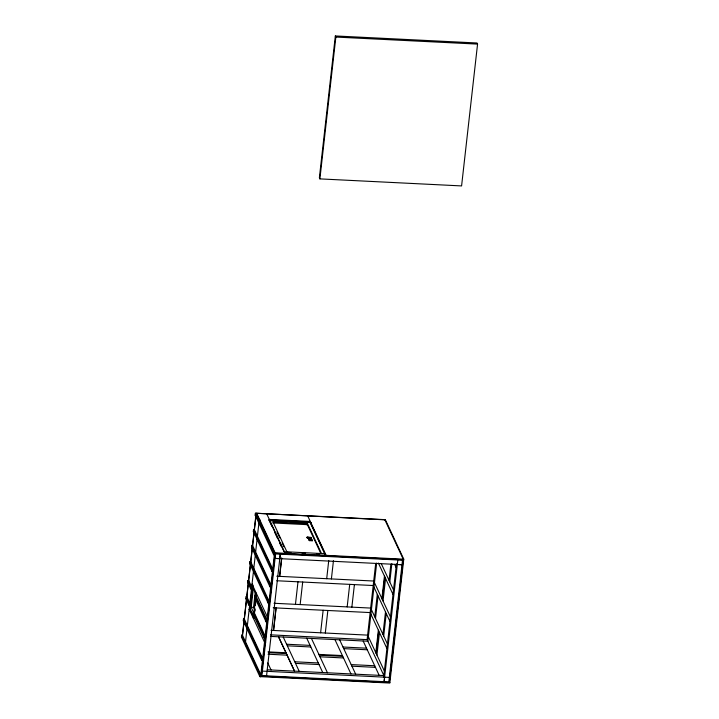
<?xml version="1.0" encoding="UTF-8"?>
<svg xmlns="http://www.w3.org/2000/svg" width="719" height="719" viewBox="0 0 719 719"><rect width="100%" height="100%" fill="white"/><g stroke="black" fill="none" stroke-linecap="round" stroke-linejoin="round"><path stroke-width="1.08" d="M241.44 637.079L241.656 635.138L242.42 635.174L260.844 674.719L260.629 676.651L259.865 676.615L241.44 637.079L242.204 637.115M243.489 618.834L243.274 620.776L261.698 660.321L262.462 660.357L262.687 658.415L244.253 618.879L243.489 618.834L261.923 658.379L261.698 660.321L262.462 660.348L261.042 657.31M249.7 563.57L249.924 561.638L250.679 561.674L269.113 601.21L268.888 603.151L268.133 603.115L249.7 563.57L250.464 563.606M251.533 547.276L251.758 545.335L252.513 545.37L270.946 584.915L270.721 586.848L269.967 586.812L251.533 547.276L252.297 547.312M253.331 531.449L253.546 529.508L254.31 529.544L272.744 569.089L272.519 571.021L271.764 570.985L253.331 531.449L254.095 531.485M384.818 520.367L385.429 519.855L256.144 513.249L274.577 552.785L274.352 554.726L273.597 554.682L255.164 515.146L255.389 513.213L385.339 519.657L403.763 559.184L389.824 683.05L259.865 676.615L260.089 674.683L241.656 635.138M249.098 603.241L248.882 605.173L249.637 605.218L248.882 605.173L245.871 598.702L246.087 596.761L246.851 596.806L249.861 603.277L249.098 603.241L246.087 596.761M250.931 586.938L250.715 588.879L251.479 588.915L250.715 588.879L247.704 582.399L247.92 580.467L248.684 580.503L251.695 586.974L250.931 586.938L247.92 580.467M242.33 636L246.473 599.17M246.725 596.941L252.252 547.842M252.504 545.613L255.892 515.478M242.42 636.189L246.608 598.99M246.815 597.13L252.36 547.878M252.594 545.802L256 515.676M245.494 642.148L255.398 554.214M255.622 552.129L259.011 522.129M249.682 609.928L252.594 584.089M250.293 609.559L253.016 585.176M264.969 638.104L264.206 638.068L253.043 614.116L253.268 612.175L254.023 612.211L265.185 636.171L264.969 638.104L264.206 638.068L264.421 636.126L251.201 607.285L253.322 588.466L256.404 595.08M255.272 591.899L253.528 607.402L254.85 610.242M254.886 597.813L255.101 595.871L255.865 595.916L267.019 619.868L266.803 621.8L266.039 621.764L254.886 597.813L255.64 597.849M253.349 618.25L256.189 593.013M254.535 611.689L254.903 608.364M255.281 605.047L255.658 601.722M253.915 618.277L254.158 616.075M254.526 612.786L254.894 609.496M255.389 605.11L255.64 602.908M266.767 513.959L285.119 553.288L284.985 554.385M266.039 621.764L266.264 619.832L255.101 595.871M249.924 561.638L268.349 601.174L268.133 603.115L268.888 603.151M251.758 545.335L270.182 584.88L269.967 586.812L270.73 586.848M271.764 570.985L271.98 569.053L253.546 529.508M255.389 513.213L273.813 552.749L273.597 554.691L274.352 554.726M260.629 676.651L274.577 552.767M261.258 676.13L275.143 552.794L256.8 513.465L256.234 513.438M261.878 675.608L275.584 553.918M335.333 35.95L319.371 177.773L319.892 178.887L461.589 185.924L477.56 44.102L477.039 42.987L335.333 35.95L335.854 37.064L319.892 178.887M266.551 675.842L280.293 554.142L279.781 558.645L275.071 558.411L402.011 564.712L397.31 564.478M273.49 630.455L276.024 607.923M279.583 576.35L281.632 558.115M273.588 630.455L276.132 607.923M279.682 576.359L281.74 558.115M295.455 604.337L297.99 581.797M307.31 525.382L307.516 523.585L272.941 521.868L286.863 551.734M310.266 539.618L310.069 538.513L310.266 539.618L311.039 539.654L310.842 538.549L307.166 537.848L307.112 537.147L310.905 537.408L312.244 540.778L309.332 540.634L307.993 537.264L309.332 540.634M307.166 537.848L307.112 537.147M300.156 604.571L302.69 582.031M309.799 538.45L309.853 537.974M310.284 538.252C310.293 536.05 311.003 539.178 309.691 538.225M310.842 538.549L311.039 539.654M312.244 540.778L310.905 537.408M325.932 556.416L326.111 555.329L307.741 515.999M320.611 632.792L323.146 610.26M326.696 578.696L328.754 560.452M325.312 633.026L327.846 610.494M331.396 578.93L333.454 560.685M347.169 606.899L349.713 584.367M351.87 607.133L354.413 584.601M375.66 563.768L367.112 639.631L384.62 677.172L384.099 681.675L397.814 559.975M376.657 563.13L367.858 641.231L270.452 636.396M374.77 616.857L377.304 594.325M375.516 618.457L378.05 595.916M375.812 652.699L378.356 630.159M381.906 598.594L384.44 576.063M376.19 653.499L378.724 630.967M382.283 599.394L384.818 576.863M376.936 655.099L379.47 632.558M383.029 600.994L385.564 578.462M382.957 634.428L385.501 611.887M389.051 580.341L390.866 564.244M383.703 636.018L386.247 613.487M389.797 581.941L391.846 563.696M383.667 677.379L396.457 563.786M388.754 682.457L402.514 560.218M389.321 682.484L403.224 559.157L384.863 519.828M265.635 642.238L264.511 642.184L249.187 609.335L250.311 609.379L254.059 617.414M335.854 37.064L477.56 44.102M255.164 515.146L255.928 515.181M310.222 522.003L269.257 519.981L269.319 519.424L310.284 521.464L310.159 522.551L269.194 520.52L311.507 522.551M272.816 522.947L307.39 524.663L320.854 553.531M307.22 537.372L310.491 537.533M307.067 537.623L310.86 537.812M310.006 539.052L311.102 539.115M309.377 540.23L312.289 540.373M325.365 553.729L284.365 551.689L285.11 553.288M286.522 552.345L290.952 552.56M302.034 553.109L305.359 553.279M316.441 553.828L319.766 553.99M273.813 552.749L403.763 559.184M275.08 553.342L403.161 559.697M275.018 553.891L403.08 560.245M271.98 569.053L272.744 569.089M271.755 570.985L272.519 571.03M276.761 576.216L373.961 581.042M276.725 580.745L373.458 585.545M247.704 582.399L248.468 582.444M270.182 584.88L270.946 584.915M245.871 598.702L246.635 598.738M268.349 601.174L269.113 601.21M274.056 603.268L370.914 608.085M273.202 607.78L370.411 612.588M251.201 607.285L253.996 607.429M249.187 609.326L250.311 609.379M253.043 614.116L253.807 614.152M268.475 617.001L267.351 616.947L252.027 584.089M266.264 619.832L267.019 619.868M266.039 621.764L266.803 621.809M271.009 630.329L367.867 635.138M270.497 634.841L367.364 639.649M264.421 636.126L265.185 636.171M286.584 644.224L310.096 645.392M343.008 647.019L366.51 648.187M287.33 645.815L310.842 646.983M343.745 648.619L367.256 649.787M268.043 651.881L285.955 652.771M318.885 654.407L342.397 655.566M268.421 652.681L286.333 653.571M319.263 655.207L342.774 656.375M268.043 654.218L287.079 655.171M320.009 656.798L343.511 657.966M261.923 658.379L262.687 658.415M294.781 661.786L318.283 662.954M351.196 664.59L374.707 665.758M295.518 663.385L319.029 664.554M351.942 666.189L375.453 667.358M267.288 669.784L383.874 675.572M262.39 671.106L389.321 677.406M260.089 674.683L260.844 674.719M261.312 675.581L388.817 681.909M260.691 676.094L389.878 682.511M394.641 564.361L396.052 567.39M381.277 563.66L393.518 589.922M378.392 563.085L393.014 594.433M374.455 582.624L390.471 616.965M373.952 587.126L389.968 621.477M371.417 609.658L387.433 644.008M370.905 614.17L386.921 648.538M368.371 636.728L384.386 671.07M310.024 521.581L325.06 553.864M309.556 521.293L324.997 554.403M363.158 640.997L379.174 675.339M307.516 523.585L321.438 553.45M339.647 639.829L355.662 674.17M334.946 639.595L350.962 673.937M276.995 531.907L279.781 537.884M282.1 542.863L283.96 546.844M269.059 519.549L284.113 551.832M269.077 520.259L271.881 526.281M274.82 532.572L277.66 538.657M279.835 543.339L281.246 546.35M311.444 638.427L327.46 672.777M306.734 638.193L322.75 672.544M256.081 555.419L257.025 557.45M260.386 584.898L261.33 586.929M283.232 637.025L299.248 671.375M258.921 625.126L259.856 627.13M249.754 609.353L253.933 618.322M267.756 662.9L271.054 669.973M256.791 648.187L257.735 650.21M245.979 645.222L246.923 647.253M259.82 519.936L259.253 519.918L259.82 519.936M294.547 671.142L278.532 636.8L294.52 671.142"/></g></svg>
